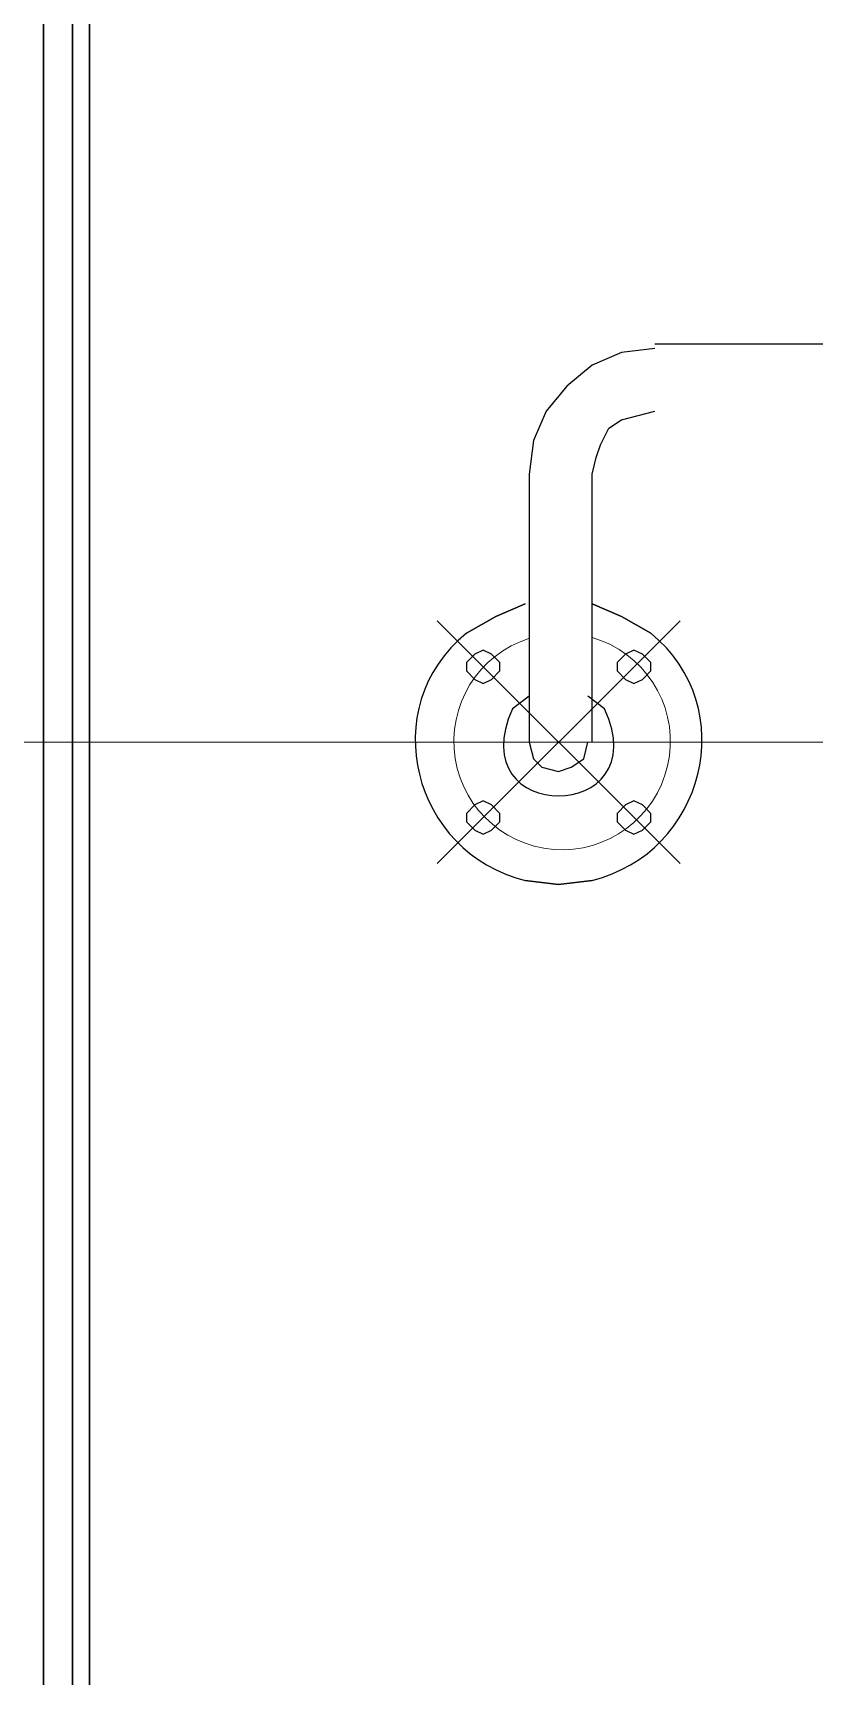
# Model space of a CAD drawing. Header units: metres. Extents: x 531689 to 532245, y 2673919 to 2674172.
# Drawn here: x 532024.034 to 532024.292, y 2674040.575 to 2674041.118 of the extents above; entities that cross this region are included whole.
import ezdxf

# ---------------------------------------------------------------- set-up
doc = ezdxf.new("R2010")
doc.units = ezdxf.units.M
doc.header["$MEASUREMENT"] = 0
doc.linetypes.add('PDF_IMPORT', pattern=[1, 0.8, -0.2])
doc.layers.add('IDT', color=7, linetype='Continuous')

# ---------------------------------------------------------------- blocks, each defined once
blk = doc.blocks.new('IDT')
at = {"layer": 'IDT', "color": 0, "lineweight": 25}
for p, q in [((16.87873, 9.80413), (16.87873, 8.9452)), ((16.88426, 8.9452), (16.88426, 9.80413)), ((16.88426, 9.80413), (16.88426, 8.9452)), ((16.89394, 8.9452), (16.89394, 9.80413)), ((16.89394, 9.80413), (16.89394, 8.9452)), ((16.87873, 8.99637), (16.87873, 9.75434)), ((16.71275, 9.421), (16.72381, 9.42238)), ((16.72381, 9.42238), (16.71275, 9.421)), ((16.72381, 9.42238), (16.73488, 9.421)), ((16.73488, 9.421), (16.72381, 9.42238)), ((16.69892, 9.40579), (16.69615, 9.4044)), ((16.70168, 9.4044), (16.69892, 9.40579)), ((16.74871, 9.40579), (16.74594, 9.4044)), ((16.75148, 9.4044), (16.74871, 9.40579)), ((16.69615, 9.4044), (16.69339, 9.40164)), ((16.69339, 9.40164), (16.69339, 9.39887)), ((16.70445, 9.40164), (16.70168, 9.4044)), ((16.70445, 9.39887), (16.70445, 9.40164)), ((16.74594, 9.4044), (16.74318, 9.40164)), ((16.74318, 9.40164), (16.74318, 9.39887)), ((16.75424, 9.40164), (16.75148, 9.4044)), ((16.75424, 9.39887), (16.75424, 9.40164)), ((16.69339, 9.39887), (16.69615, 9.3961)), ((16.69615, 9.3961), (16.69892, 9.39472)), ((16.69892, 9.39472), (16.70168, 9.3961)), ((16.70168, 9.3961), (16.70445, 9.39887)), ((16.74318, 9.39887), (16.74594, 9.3961)), ((16.74594, 9.3961), (16.74871, 9.39472)), ((16.74871, 9.39472), (16.75148, 9.3961)), ((16.75148, 9.3961), (16.75424, 9.39887)), ((16.71967, 9.38365), (16.71552, 9.38089)), ((16.72381, 9.38504), (16.71967, 9.38365)), ((16.72935, 9.38365), (16.72381, 9.38504)), ((16.73211, 9.38089), (16.72935, 9.38365)), ((16.71552, 9.38089), (16.71413, 9.37536)), ((16.7335, 9.37536), (16.73211, 9.38089)), ((16.71275, 9.37536), (16.71275, 9.28683)), ((16.7335, 9.28683), (16.7335, 9.37536)), ((16.7086, 9.36429), (16.71413, 9.36014)), ((16.7335, 9.36014), (16.73903, 9.36429)), ((16.69892, 9.35599), (16.69615, 9.35461)), ((16.70168, 9.35461), (16.69892, 9.35599)), ((16.74871, 9.35599), (16.74594, 9.35461)), ((16.75148, 9.35461), (16.74871, 9.35599)), ((16.69615, 9.35461), (16.69339, 9.35184)), ((16.69339, 9.35184), (16.69339, 9.34908)), ((16.70445, 9.35184), (16.70168, 9.35461)), ((16.70445, 9.34908), (16.70445, 9.35184)), ((16.74594, 9.35461), (16.74318, 9.35184)), ((16.74318, 9.35184), (16.74318, 9.34908)), ((16.75424, 9.35184), (16.75148, 9.35461)), ((16.75424, 9.34908), (16.75424, 9.35184)), ((16.69339, 9.34908), (16.69615, 9.34631)), ((16.69615, 9.34631), (16.69892, 9.34493)), ((16.69892, 9.34493), (16.70168, 9.34631)), ((16.70168, 9.34631), (16.70445, 9.34908)), ((16.74318, 9.34908), (16.74594, 9.34631)), ((16.74594, 9.34631), (16.74871, 9.34493)), ((16.74871, 9.34493), (16.75148, 9.34631)), ((16.75148, 9.34631), (16.75424, 9.34908)), ((16.70307, 9.33386), (16.69339, 9.33939)), ((16.69339, 9.33939), (16.70307, 9.33386)), ((16.75424, 9.33939), (16.74456, 9.33386)), ((16.74456, 9.33386), (16.75424, 9.33939)), ((16.71275, 9.32971), (16.70307, 9.33386)), ((16.70307, 9.33386), (16.71275, 9.32971)), ((16.74456, 9.33386), (16.73488, 9.32971)), ((16.73488, 9.32971), (16.74456, 9.33386)), ((16.71275, 9.28683), (16.71137, 9.2813)), ((16.73211, 9.27577), (16.7335, 9.28683)), ((16.71137, 9.2813), (16.70998, 9.27715)), ((16.70998, 9.27715), (16.70722, 9.27162)), ((16.72796, 9.26609), (16.73211, 9.27577)), ((16.70722, 9.27162), (16.70307, 9.26885)), ((16.70307, 9.26885), (16.692, 9.26609)), ((16.72105, 9.25779), (16.72796, 9.26609)), ((16.71275, 9.25087), (16.72105, 9.25779)), ((16.70307, 9.24672), (16.71275, 9.25087)), ((14.96445, 9.24396), (16.692, 9.24396)), ((16.692, 9.24534), (16.70307, 9.24672))]:
    blk.add_line(p, q, dxfattribs=at)
at = {"layer": 'IDT', "color": 0, "lineweight": 13}
for p, q in [((16.87873, 9.00052), (16.87873, 9.75019)), ((16.6837, 9.33524), (16.76393, 9.41547)), ((16.76393, 9.33524), (16.6837, 9.41547)), ((16.9714, 9.37536), (14.68505, 9.37536))]:
    blk.add_line(p, q, dxfattribs=at)
at = {"layer": 'IDT', "color": 0, "linetype": 'PDF_IMPORT', "lineweight": 25, "ltscale": 0.595833}
blk.add_line((14.96445, 9.26609), (16.692, 9.26609), dxfattribs=at)
at = {"layer": 'IDT', "color": 0, "lineweight": 13}
blk.add_arc((16.72266, 9.37513), 0.03575, 287.5072, 253.9024, dxfattribs=at)
at = {"layer": 'IDT', "color": 0, "lineweight": 25}
for points in [[(16.71275, 9.421), (16.6757, 9.41187), (16.66323, 9.3639), (16.69339, 9.33939)], [(16.71275, 9.421), (16.6757, 9.41187), (16.66323, 9.3639), (16.69339, 9.33939)], [(16.75424, 9.33939), (16.7844, 9.3639), (16.77193, 9.41187), (16.73488, 9.421)], [(16.75424, 9.33939), (16.7844, 9.3639), (16.77193, 9.41187), (16.73488, 9.421)], [(16.73903, 9.36429), (16.75664, 9.40272), (16.69099, 9.40272), (16.7086, 9.36429)]]:
    blk.add_open_spline(points, degree=3, dxfattribs=at)

msp = doc.modelspace()

# ---------------------------------------------------------------- block references
at = {"layer": 'IDT', "color": 8, "rotation": 180}
msp.add_blockref('IDT', (532040.93128, 2674050.25885), dxfattribs=at)

doc.saveas('drawing.dxf')
